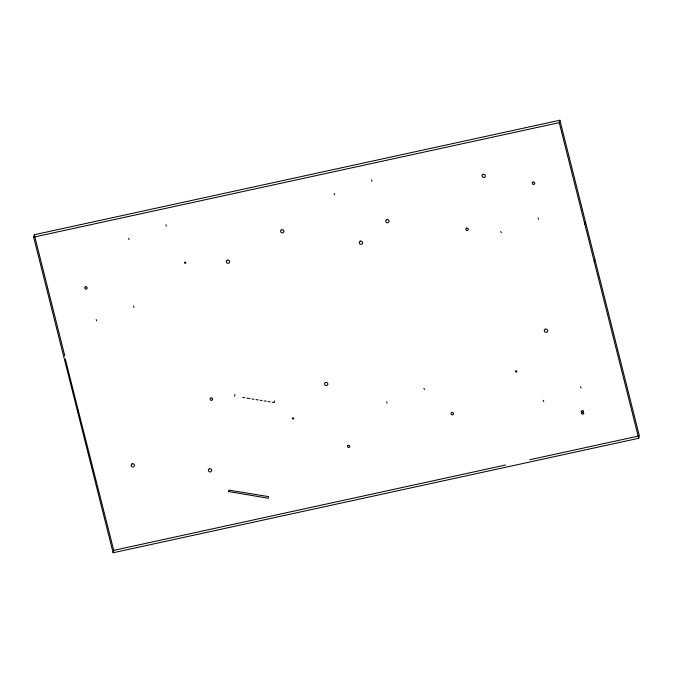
<?xml version="1.0" encoding="UTF-8"?>
<svg xmlns="http://www.w3.org/2000/svg" width="673" height="673" viewBox="0 0 673 673"><rect width="100%" height="100%" fill="white"/><g stroke="black" fill="none" stroke-linecap="round" stroke-linejoin="round"><path stroke-width="1.01" d="M234.667 396.103L234.902 394.555M228.61 491.778L228.879 490.137L268.535 496.607L268.258 498.247L228.669 491.559M274.576 400.906L274.315 402.547L272.279 402.218M33.65 237.132L34.298 234.726L559.886 120.24L639.35 435.868L638.702 438.274L113.114 552.76L33.65 237.132L559.238 122.646L559.886 120.24M77.748 412.288L78.261 410.362L65.331 358.987M113.114 552.76L113.762 550.354L78.261 410.362M584.795 224.168L585.317 222.241M594.276 261.831L594.797 259.904M113.762 550.354L505.583 465.009M529.895 459.709L638.324 436.087M242.793 397.432L244.829 397.76M246.865 398.088L249.91 398.584M251.946 398.912L253.982 399.249M256.018 399.577L258.045 399.905M260.081 400.233L262.117 400.57M264.144 400.898L266.18 401.226M268.216 401.554L270.252 401.89M538.577 219.238L538.038 217.909M501.292 232.774L500.754 231.453M581.077 388.035L580.538 386.714M372.009 181.315L371.471 179.994M543.784 401.571L543.246 400.25M334.717 194.859L334.187 193.53M424.461 389.667L423.923 388.338M387.177 403.203L386.639 401.882M166.408 226.103L165.869 224.774M129.123 239.638L128.585 238.318M134.036 307.359L133.498 306.038M96.744 320.895L96.205 319.574M559.238 122.646L638.702 438.274M34.298 234.726L64.801 355.882M583.499 411.161L583.255 412.557L581.809 412.726L581.152 411.447L582.204 410.48L583.499 411.161M581.859 412.213L581.48 413.584L582.709 414.375L583.844 413.5L583.323 412.17L581.859 412.213M347.823 445.534L347.487 446.653L348.328 447.52L349.506 447.259L349.851 446.14L349.009 445.274L347.823 445.534M184.722 262.302L184.89 263.429L185.984 263.042L185.327 262.091L184.722 262.302M292.57 418.017L292.738 419.136L293.823 418.749L293.739 418.126L292.57 418.017M515.787 371.075L515.947 372.194L517.041 371.816L516.393 370.865L515.787 371.075M85.404 286.757L84.63 287.808L85.202 289.003L86.539 289.146L87.313 288.094L86.75 286.9L85.404 286.757M227.238 260.098L226.195 261.503L226.952 263.109L228.753 263.294L229.796 261.89L229.039 260.291L227.238 260.098M281.516 229.67L280.473 231.075L281.23 232.673L283.03 232.866L284.073 231.453L283.316 229.855L281.516 229.67M132.101 463.798L131.058 465.211L131.815 466.81L133.616 466.995L134.659 465.59L133.902 463.991L132.101 463.798M210.809 397.987L210.026 399.039L210.599 400.233L211.936 400.376L212.718 399.325L212.146 398.13L210.809 397.987M360.19 241.119L359.155 242.532L359.912 244.131L361.712 244.316L362.755 242.911L361.99 241.313L360.19 241.119M386.622 219.608L385.579 221.013L386.336 222.612L388.136 222.805L389.179 221.392L388.422 219.793L386.622 219.608M209.295 468.736L208.26 470.149L209.017 471.748L210.817 471.941L211.852 470.528L211.095 468.93L209.295 468.736M325.429 382.365L324.386 383.77L325.143 385.368L326.943 385.562L327.987 384.148L327.229 382.55L325.429 382.365M482.953 174.282L481.91 175.687L482.676 177.285L484.467 177.479L485.511 176.065L484.753 174.467L482.953 174.282M466.498 228.122L465.724 229.173L466.288 230.368L467.634 230.511L468.408 229.459L467.844 228.265L466.498 228.122M532.923 182.072L532.15 183.123L532.713 184.318L534.059 184.461L534.833 183.409L534.269 182.215L532.923 182.072M451.718 412.473L450.944 413.525L451.507 414.719L452.853 414.862L453.627 413.811L453.064 412.616L451.718 412.473M545.231 329.131L544.188 330.536L544.953 332.134L546.754 332.327L547.788 330.923L547.031 329.316L545.231 329.131"/></g></svg>
